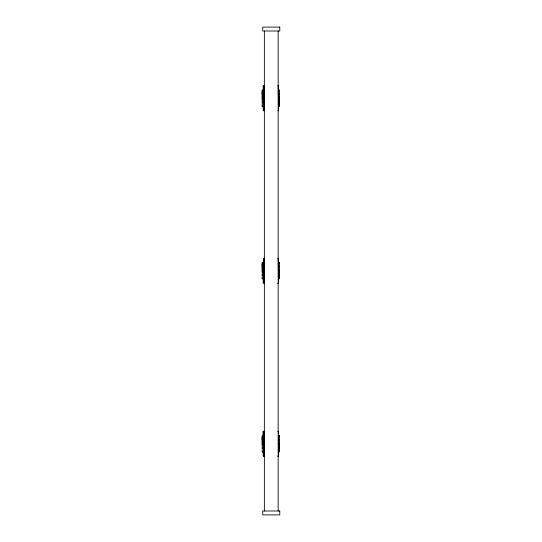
<?xml version="1.0" encoding="UTF-8"?>
<svg xmlns="http://www.w3.org/2000/svg" width="542" height="542" viewBox="0 0 542 542"><rect width="100%" height="100%" fill="white"/><g stroke="black" fill="none" stroke-linecap="round" stroke-linejoin="round"><path stroke-width="0.81" d="M263.188 264.225L263.188 262.619L262.22 262.782L262.22 272.084M263.188 91.645L263.188 90.04L262.22 90.202L262.22 99.504M263.188 435.693L262.213 435.856L262.213 445.158M263.188 451.54L263.188 455.768L263.92 456.398L263.92 431.249L263.188 431.249L263.188 437.299M277.768 110.751L278.5 110.751L278.5 104.701M278.5 90.46L278.5 86.232L277.768 85.602M278.493 450.355L278.493 451.96L279.469 451.798L279.469 442.496M277.768 283.33L278.5 283.33L278.5 277.28M278.5 263.033L278.5 258.805L277.768 258.182M278.5 278.886L279.476 278.724L279.476 269.415M278.5 106.307L279.476 106.144L279.476 96.842M263.188 86.232L263.92 85.602L263.92 110.751L263.188 110.751L263.188 86.232L263.92 85.602M277.768 456.398L278.5 455.768L278.5 431.249L277.768 431.249M278.229 456.134L278.5 455.768M263.188 91.374L262.213 91.517L262.22 106.144L263.195 106.307L262.213 106.13M278.5 104.972L279.476 104.83L279.476 90.202L278.5 90.04M263.188 263.954L262.213 264.096L262.22 278.724L263.195 278.886L262.213 278.703M278.5 277.551L279.476 277.409L279.476 262.782L278.5 262.619M263.188 437.028L262.213 437.17L262.213 451.798L263.188 451.96M278.5 450.626L279.476 450.483L279.469 435.856L278.493 435.693M262.213 95.284L263.188 95.216M278.5 101.13L279.476 101.063M262.213 267.863L263.188 267.795M278.5 273.71L279.476 273.642M262.213 440.937L263.188 440.87M278.5 446.784L279.476 446.716M278.5 94.098L279.476 94.166M262.213 102.181L263.188 102.255M278.5 266.671L279.476 266.745M262.213 274.76L263.188 274.828M278.5 439.745L279.476 439.819M262.213 447.834L263.188 447.902M278.5 262.938L279.476 263.066M262.213 278.432L263.188 278.568M278.5 90.08L279.476 90.223M278.5 262.66L279.476 262.795M278.5 435.734L279.476 435.87M262.213 451.777L263.188 451.92M278.5 90.257L279.476 90.399M262.213 105.947L263.188 106.096M278.5 262.829L279.476 262.978M262.213 278.527L263.188 278.669M278.5 435.903L279.476 436.053M262.213 451.601L263.188 451.743M278.229 85.866L278.5 110.751M278.229 258.446L278.5 283.33M263.459 456.134L263.188 431.249M279.476 102.086L279.476 106.144M279.476 274.665L279.476 278.724M279.469 447.739L279.469 451.798M262.22 90.202L262.22 94.261M262.22 262.782L262.22 266.84M262.213 435.856L262.213 439.914M278.154 31.002L278.154 510.998M264.361 31.002L264.361 510.998M263.453 258.446L263.188 283.33L263.92 283.33L263.92 258.182L263.459 258.446M279.787 27.1L262.728 27.1L262.735 31.002L279.787 31.002L279.787 27.1M279.787 510.998L262.728 510.998L262.728 514.9L279.787 514.9L279.787 510.998"/></g></svg>
